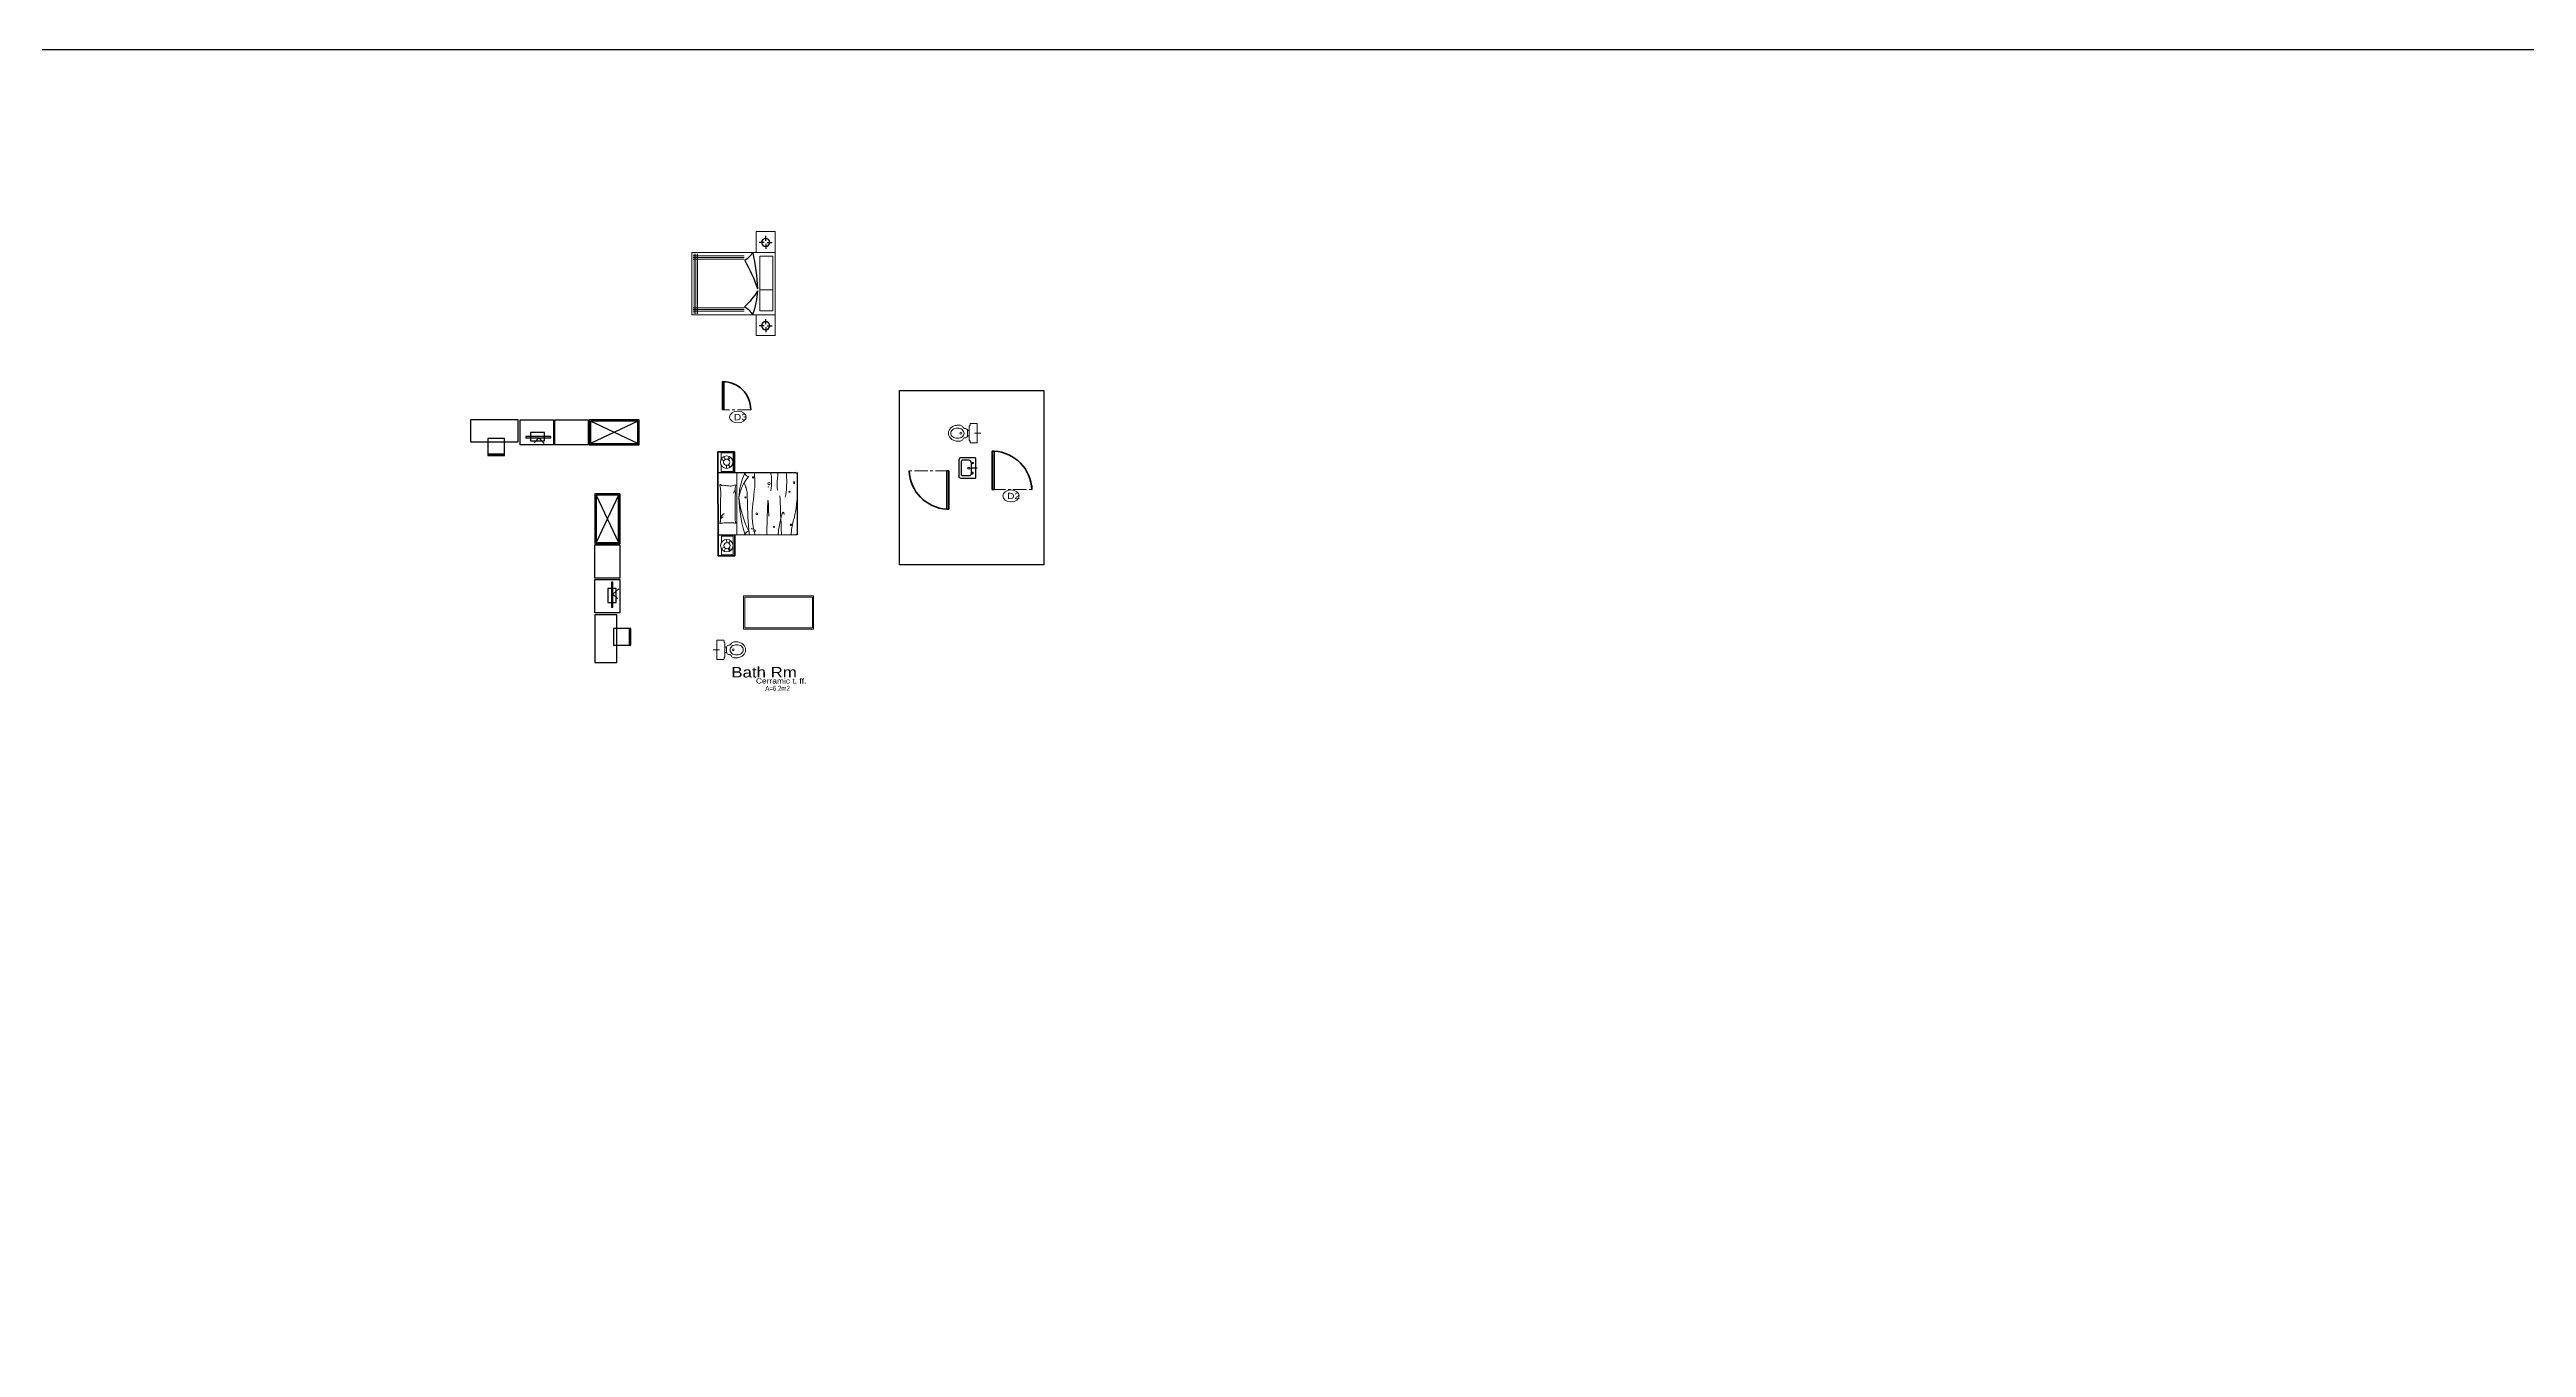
# Model space of a CAD drawing. Extents: x 250879 to 348495, y -51522 to -9360.
# Drawn here: x 285881 to 291834, y -19500 to -16380 of the extents above; entities that cross this region are included whole.
import ezdxf

# ---------------------------------------------------------------- set-up
doc = ezdxf.new("R2010")
doc.units = 0
doc.linetypes.add('CENTER', pattern=[50.8, 31.75, -6.35, 6.35, -6.35])
doc.layers.get('0').update_dxf_attribs({"linetype": 'CONTINUOUS'})
for name, color, linetype, lineweight in [('A-Axis', 1, 'CENTER', 9), ('A-Door', 5, 'CONTINUOUS', 15), ('A-text finishing', 6, 'CONTINUOUS', 13), ('A-text function', 30, 'CONTINUOUS', 20), ('FURN', 126, 'CONTINUOUS', 9), ('SECTION-ar', 131, 'CONTINUOUS', 40), ('TEX', 213, 'CONTINUOUS', 20)]:
    doc.layers.add(name, color=color, linetype=linetype, lineweight=lineweight)
for name, color, linetype in [('elevat', 4, 'CONTINUOUS'), ('FURNITURE', 4, 'CONTINUOUS'), ('Layer3', 50, 'CONTINUOUS'), ('menchuang', 2, 'CONTINUOUS'), ('TEXT', 3, 'CONTINUOUS'), ('WALL', 7, 'CONTINUOUS')]:
    doc.layers.add(name, color=color, linetype=linetype)
doc.styles.add('ARIAL', font='BOD_CR.TTF', dxfattribs={"width": 1.2})
doc.styles.get("Standard").update_dxf_attribs({"font": 'sanss___.ttf', "height": 15})

# ---------------------------------------------------------------- blocks, each defined once
blk = doc.blocks.new('TOILET')
for p, q in [((-0.225, 0), (0.225, 0)), ((0, 0.092), (0, -0.063)), ((-0.235, -0.01), (-0.235, -0.15)), ((-0.215, -0.17), (-0.185, -0.17)), ((-0.19, -0.411), (-0.192, -0.446)), ((-0.18, -0.175), (-0.18, -0.18)), ((-0.17, -0.19), (0.17, -0.19)), ((-0.11, -0.28), (-0.11, -0.284)), ((-0.065, -0.19), (-0.065, -0.23)), ((-0.06, -0.23), (0.06, -0.23)), ((0.065, -0.19), (0.065, -0.23)), ((0.11, -0.28), (0.11, -0.284)), ((0.18, -0.175), (0.18, -0.18)), ((0.185, -0.17), (0.215, -0.17)), ((0.19, -0.411), (0.192, -0.446)), ((0.235, -0.01), (0.235, -0.15))]:
    blk.add_line(p, q)
for points in [[(-0.192, -0.446, 0.013212), (-0.193, -0.46, 0.083653), (-0.177, -0.55, 0.091059), (-0.136, -0.623, 0.103953), (-0.072, -0.673, 0.115359), (0, -0.69, 0.115359)], [(0, -0.69, 0.115359), (0.072, -0.673, 0.103953), (0.136, -0.623, 0.091059), (0.177, -0.55, 0.083653), (0.193, -0.46, 0.013212), (0.192, -0.446, 0.091059)]]:
    blk.add_lwpolyline(points, format="xyb")
blk.add_lwpolyline([(0, -0.314, 0.12494), (-0.045, -0.326, 0.105803), (-0.086, -0.361, 0.08665), (-0.112, -0.411, 0.076707), (-0.122, -0.474, 0.076707), (-0.112, -0.537, 0.08665), (-0.086, -0.587, 0.105803), (-0.045, -0.622, 0.12494), (0, -0.634, 0.12494), (0.045, -0.622, 0.105803), (0.086, -0.587, 0.08665), (0.112, -0.537, 0.076707), (0.122, -0.474, 0.076707), (0.112, -0.411, 0.08665), (0.086, -0.361, 0.105803), (0.045, -0.326, 0.12494)], format="xyb", close=True)
blk.add_circle((0, -0.39), 0.0246)
for centre, radius, start, end in [((-0.225, -0.01), 0.01, 90, 180), ((-0.215, -0.15), 0.02, 180, 270), ((-0.12, -0.411), 0.07, 115.37693, 180), ((-0.185, -0.175), 0.005, 0, 90), ((-0.17, -0.18), 0.01, 180, 270), ((-0.18, -0.284), 0.07, 295.37693, 353.5888), ((-0.06, -0.28), 0.05, 90, 180), ((0.06, -0.28), 0.05, 0, 90), ((0.18, -0.284), 0.07, 180, 244.62307), ((0.12, -0.411), 0.07, 0, 64.62307), ((0.17, -0.18), 0.01, 270, 0), ((0.185, -0.175), 0.005, 90, 180), ((0.215, -0.15), 0.02, 270, 0), ((0.225, -0.01), 0.01, 0, 90)]:
    blk.add_arc(centre, radius, start, end)
blk = doc.blocks.new('hg')
at = {"layer": 'elevat'}
for p, q in [((91177.4, 75499.1), (91177.4, 75466.1)), ((91226.3, 75500.1), (91178.4, 75500.1)), ((91202.3, 75504.4), (91202.3, 75489.2)), ((91227.3, 75499.1), (91227.3, 75466.1)), ((91183.4, 75484.1), (91183.4, 75469.1)), ((91221.3, 75460.1), (91183.4, 75460.1)), ((91218.3, 75466.1), (91186.4, 75466.1)), ((91215.3, 75490.1), (91189.4, 75490.1)), ((91221.3, 75484.1), (91221.3, 75469.1))]:
    blk.add_line(p, q, dxfattribs=at)
for centre, major_axis, start_param, end_param in [((91178.4, 75499.1), (0.707, 0.707), 0.785398, 2.356194), ((91190.4, 75493.1), (-1.16, -1.16), 3.141593, 9.424778), ((91183.4, 75466.1), (4.24, 4.24), 2.356194, 3.926991), ((91189.4, 75484.1), (-4.24, 4.24), -0.785398, 0.785398), ((91186.4, 75469.1), (2.12, 2.12), 2.356194, 3.926991)]:
    blk.add_ellipse(centre, major_axis=major_axis, ratio=1, start_param=start_param, end_param=end_param, dxfattribs=at)
at = {"layer": 'elevat', "extrusion": (0, 0, -1)}
for centre, major_axis, start_param, end_param in [((91214.3, 75493.1), (-1.16, -1.16), 4.712389, 10.995574), ((91226.3, 75499.1), (-0.707, 0.707), 0.785398, 2.356194), ((91202.3, 75484.5), (-1.65, -1.65), 4.712389, 10.995574), ((91215.3, 75484.1), (4.24, 4.24), -0.785398, 0.785398), ((91218.3, 75469.1), (-2.12, 2.12), 2.356194, 3.926991), ((91221.3, 75466.1), (-4.24, 4.24), 2.356194, 3.926991)]:
    blk.add_ellipse(centre, major_axis=major_axis, ratio=1, start_param=start_param, end_param=end_param, dxfattribs=at)
blk = doc.blocks.new('D95')
at = {"layer": 'A-Axis'}
blk.add_line((307625.7, -30977), (307530.7, -30977), dxfattribs=at)
at = {"layer": 'SECTION-ar', "ltscale": 20}
blk.add_lwpolyline([(307625.7, -30977), (307620.7, -30977), (307620.7, -30884.9), (307625.7, -30884.9)], close=True, dxfattribs=at)
blk.add_arc((307625.6, -30979.7), 95, 92.97547, 178.34595, dxfattribs=at)
blk = doc.blocks.new('BED2')
at = {"color": 8, "ltscale": 0.5}
for p, q in [((9386798, -8912033), (9386798, -8912315)), ((9387248, -8912033, -72), (9386798, -8912033)), ((9386798, -8912315), (9386940, -8912315, -23)), ((9386951, -8912158, -26), (9386882, -8912128, -52)), ((9386952, -8912220, -25), (9386885, -8912253, -49)), ((9386961, -8912141, -26), (9386903, -8912094, -53)), ((9386984, -8912253, -26), (9386948, -8912319, -52)), ((9387080, -8912143, -26), (9387141, -8912099, -52)), ((9387095, -8912191, -27), (9387170, -8912194, -54)), ((9387099, -8912315, -48), (9387248, -8912315, -72)), ((9387248, -8912315, -72), (9387248, -8912033, -72)), ((9388773, -8911946, -72), (9387273, -8911946, -72)), ((9388799, -8912033, -72), (9389248, -8912033)), ((9388799, -8912315, -72), (9388799, -8912033, -72)), ((9388947, -8912315, -48), (9388799, -8912315, -72)), ((9388951, -8912191, -27), (9388876, -8912194, -54)), ((9388966, -8912143, -26), (9388905, -8912099, -52)), ((9389062, -8912253, -26), (9389098, -8912319, -52)), ((9389085, -8912141, -26), (9389143, -8912094, -53)), ((9389094, -8912220, -25), (9389161, -8912253, -49)), ((9389095, -8912158, -26), (9389164, -8912128, -52)), ((9389248, -8912315), (9389106, -8912315, -23)), ((9389248, -8912033), (9389248, -8912315))]:
    blk.add_line(p, q, dxfattribs=at)
for points in [[(9388468, -8912311, 0.263368), (9388496, -8912330, 0.494818), (9388487, -8912348, 0.049225), (9388469, -8912350, 0.036831), (9388446, -8912348, 0.031893), (9388408, -8912340, -0.035782), (9388374, -8912333, -0.032941), (9388284, -8912327, -0.026564), (9388173, -8912333, -0.00201), (9387835, -8912339, 0.033397), (9387815, -8912341, 0.03204), (9387778, -8912340, -0.018442), (9387714, -8912337, -0.010837), (9387649, -8912338, -0.014624), (9387601, -8912341, -0.111249), (9387579, -8912348, 0.153708), (9387562, -8912352, 0.076444), (9387554, -8912351, 0.215512), (9387552, -8912348, 0.585858), (9387555, -8912345, -0.363489), (9387560, -8912343, -0.191716), (9387560, -8912331, 0.129675), (9387558, -8912315, 0.01735), (9387561, -8912298, -0.019326), (9387564, -8912283, -0.018818), (9387570, -8912214, -0.021828), (9387571, -8912155, -0.006204), (9387570, -8912121, -0.001963), (9387564, -8912014, -0.028341), (9387559, -8911978, 0.117014), (9387560, -8911969, 0.36606), (9387561, -8911968, 0.03973), (9387575, -8911971, 0.048309), (9387589, -8911977, -0.062981), (9387599, -8911981, -0.04058), (9387623, -8911984, -0.014345), (9387689, -8911986, -0.005484), (9387815, -8911986, -0.001737), (9388211, -8911983, -0.008762), (9388254, -8911980, 0.008153), (9388299, -8911977, 0.06251), (9388356, -8911981, -0.078669), (9388402, -8911983, -0.047825), (9388424, -8911979, 0.034494), (9388455, -8911971, 0.023571), (9388481, -8911968, 0.510228), (9388481, -8911969), (9388474, -8911999), (9388453, -8912082, -0.073041), (9388451, -8912102, -0.023305), (9388457, -8912163, -0.018299), (9388461, -8912186, 0.01097), (9388468, -8912224, 0.042281), (9388471, -8912258, 0.027201), (9388468, -8912311)], [(9387612, -8912343, -0.088153), (9387647, -8912339, -0.088153), (9387678, -8912324, -0.077547), (9387700, -8912302, -0.077547), (9387714, -8912275)], [(9387694, -8912337, -0.027842), (9387718, -8912327, -0.048685), (9387731, -8912318, -0.023666), (9387759, -8912294, -0.031223), (9387778, -8912273, -0.046801), (9387783, -8912266, -0.023191), (9387791, -8912249)], [(9388378, -8911984, -0.009729), (9388351, -8911993, -0.009729), (9388324, -8912003, -0.007971), (9388302, -8912012, -0.007971), (9388281, -8912022)]]:
    blk.add_lwpolyline(points, format="xyb", dxfattribs=at)
for centre, radius in [((9387516, -8910645, -72), 17.4), ((9388531, -8910568, -72), 19.8), ((9387467, -8911052, -72), 12.3), ((9388311, -8910678, -72), 12.3), ((9388510, -8911169, -72), 27.5), ((9387374, -8911519, -72), 22), ((9387423, -8911585, -72), 5.5), ((9387786, -8911464, -72), 23.3), ((9388179, -8911738, -72), 11), ((9388658, -8911552, -72), 15.5), ((9387020, -8912187), 150), ((9387020, -8912187), 75), ((9389026, -8912187), 150), ((9389026, -8912187), 75)]:
    blk.add_circle(centre, radius, dxfattribs=at)
for centre, radius, start, end in [((9388421, -8911183, -72), 9.61, 290.50017, 320.5677), ((9388427, -8911190, -72), 7.34, 77.39443, 98.1597), ((9388421, -8911183, -72), 9.78, 320.5677, 353.14667), ((9388429, -8911184, -72), 1.71, 353.14667, 77.39443), ((9387271, -8911650, -72), 96.4, 271.06312, 355.51319), ((9388279, -8908488, -72), 3410, 252.84929, 268.22606), ((9388420, -8909586, -72), 2323, 243.06532, 263.9036), ((9387998, -8910872, -72), 1040, 279.68518, 310.88956), ((9388098, -8910323, -72), 1575, 272.71362, 295.35887), ((9388775, -8911650, -72), 96.4, 184.48681, 268.93688)]:
    blk.add_arc(centre, radius, start, end, dxfattribs=at)
for points, knots in [([(9388142, -8910496, -72), (9387764, -8910533, -72), (9387582, -8910610, -72), (9387386, -8910634, -72), (9387273, -8910642, -72)], [157.747696, 157.747696, 157.747696, 157.747696, 413.753944, 750.814988, 750.814988, 750.814988, 750.814988]), ([(9387765, -8910804, -72), (9387912, -8910835, -72), (9387570, -8910916, -72), (9387372, -8910945, -72), (9387273, -8910955, -72)], [774.465093, 774.465093, 774.465093, 774.465093, 1074.107403, 1372.489287, 1372.489287, 1372.489287, 1372.489287]), ([(9387273, -8910873, -72), (9387395, -8910879, -72), (9387675, -8910887, -72), (9388187, -8910908, -72), (9388212, -8910911, -72)], [75.578592, 75.578592, 75.578592, 75.578592, 441.21899, 491.654309, 491.654309, 491.654309, 491.654309]), ([(9387727, -8911180, -72), (9388262, -8911190, -72), (9387718, -8911221, -72), (9387395, -8911225, -72), (9387273, -8911221, -72)], [947.164158, 947.164158, 947.164158, 947.164158, 1093.191313, 1458.4862, 1458.4862, 1458.4862, 1458.4862]), ([(9388773, -8910756, -72), (9388691, -8910749, -72), (9388513, -8910737, -72), (9388327, -8910754, -72), (9388187, -8910780, -72), (9388178, -8910781, -72)], [144.129182, 144.129182, 144.129182, 144.129182, 391.452437, 679.337373, 697.083385, 697.083385, 697.083385, 697.083385]), ([(9388773, -8911130, -72), (9388704, -8911116, -72), (9388560, -8911098, -72), (9388417, -8911114, -72), (9388338, -8911127, -72)], [246.514437, 246.514437, 246.514437, 246.514437, 458.45686, 682.766164, 682.766164, 682.766164, 682.766164]), ([(9388347, -8910968, -72), (9388381, -8910971, -72), (9388523, -8910981, -72), (9388665, -8910965, -72), (9388773, -8910947, -72)], [855.360636, 855.360636, 855.360636, 855.360636, 957.667109, 1284.435802, 1284.435802, 1284.435802, 1284.435802]), ([(9388773, -8911529, -72), (9388716, -8911518, -72), (9388487, -8911484, -72), (9387784, -8911618, -72), (9387442, -8911553, -72), (9387273, -8911511, -72)], [145.832036, 145.832036, 145.832036, 145.832036, 318.270001, 844.897828, 1358.29161, 1358.29161, 1358.29161, 1358.29161]), ([(9388527, -8911767, -72), (9388485, -8911749, -72), (9388299, -8911680, -72), (9388267, -8911707, -72), (9387393, -8911665, -72), (9387273, -8911644, -72)], [150.112665, 150.112665, 150.112665, 150.112665, 285.958201, 749.117788, 1116.216519, 1116.216519, 1116.216519, 1116.216519])]:
    blk.add_open_spline(points, degree=3, knots=knots, dxfattribs=at)
at = {"layer": 'menchuang', "ltscale": 2}
for p, q in [((9387273, -8910531, -72), (9387273, -8912396, -72)), ((9388738, -8910496, -72), (9387308, -8910496, -72)), ((9388773, -8910531, -72), (9388773, -8912396, -72)), ((9386773, -8911996), (9386773, -8912396)), ((9387273, -8911996, -72), (9386773, -8911996)), ((9386773, -8911996), (9386773, -8912396)), ((9386773, -8912396), (9387273, -8912396, -72)), ((9387273, -8911996, -72), (9387273, -8912396, -72)), ((9388773, -8912396, -72), (9387273, -8912396, -72)), ((9388773, -8911996, -72), (9389273, -8911996)), ((9388773, -8911996, -72), (9388773, -8912396, -72)), ((9389273, -8912396), (9388773, -8912396, -72)), ((9389273, -8911996), (9389273, -8912396)), ((9389273, -8911996), (9389273, -8912396))]:
    blk.add_line(p, q, dxfattribs=at)
for points in [[(9387273, -8912396), (9388773, -8912396), (9388773, -8910496), (9387273, -8910496)], [(9386773, -8911996), (9387273, -8911996), (9387273, -8912396), (9386773, -8912396)], [(9389273, -8911996), (9388773, -8911996), (9388773, -8912396), (9389273, -8912396)]]:
    blk.add_lwpolyline(points, close=True, dxfattribs=at)
for centre, start, end in [((9387308, -8910531, -72), 90, 180), ((9388738, -8910531, -72), 0, 90)]:
    blk.add_arc(centre, 35, start, end, dxfattribs=at)
blk = doc.blocks.new('D70')
at = {"layer": 'A-Axis'}
blk.add_line((307725.1, -30884.8), (307725.1, -30817.1), dxfattribs=at)
at = {"layer": 'A-Door'}
for p, q in [((307725.1, -30817.1), (307725.1, -30820.5)), ((307792.7, -30817.1), (307792.7, -30820.5))]:
    blk.add_line(p, q, dxfattribs=at)
at = {"layer": 'SECTION-ar', "ltscale": 20}
for p, q in [((307725.1, -30817.1), (307792.7, -30817.1)), ((307792.7, -30820.5), (307725.1, -30820.5))]:
    blk.add_line(p, q, dxfattribs=at)
at = {"layer": 'SECTION-ar', "ltscale": 20, "extrusion": (0, 0, -1)}
blk.add_ellipse((307725.1, -30817.1), major_axis=(-47.9, 47.9), ratio=1, start_param=2.356194, end_param=3.926991, dxfattribs=at)
blk = doc.blocks.new('BED90')
at = {"color": 1}
for p, q in [((-76126, -175776.5), (-76137.8, -175776.5)), ((-76122.2, -175772.7), (-76122.2, -175760.9)), ((-76122.2, -175780.2), (-76122.2, -175792)), ((-76118.5, -175776.5), (-76106.7, -175776.5)), ((-76126, -175976.8), (-76137.8, -175976.8)), ((-76122.2, -175973.1), (-76122.2, -175961.3)), ((-76122.2, -175980.6), (-76122.2, -175992.4)), ((-76118.5, -175976.8), (-76106.7, -175976.8))]:
    blk.add_line(p, q, dxfattribs=at)
at = {"color": 1, "extrusion": (0, 0, -1)}
for centre in [(-76122.2, -175776.5), (-76122.2, -175976.8)]:
    blk.add_ellipse(centre, major_axis=(6.89, 6.89), ratio=1, start_param=3.141593, end_param=9.424778, dxfattribs=at)
at = {"layer": 'FURN'}
for p, q in [((-76299.7, -175800.5), (-76099.7, -175800.5)), ((-76299.7, -175950.5), (-76299.7, -175800.5)), ((-76293.7, -175947.8), (-76293.7, -175803.7)), ((-76289.7, -175947.8), (-76289.7, -175803.7)), ((-76285.7, -175947.8), (-76285.7, -175803.7)), ((-76144.7, -175750.5), (-76099.7, -175750.5)), ((-76144.7, -175800.5), (-76144.7, -175750.5)), ((-76099.7, -175800.5), (-76144.7, -175800.5)), ((-76099.7, -175750.5), (-76099.7, -175800.5)), ((-76099.7, -175800.5), (-76099.7, -175950.5)), ((-76173.8, -175809), (-76296.7, -175809)), ((-76173.8, -175813), (-76296.7, -175813)), ((-76173.8, -175817), (-76296.7, -175817)), ((-76136.4, -175809.8), (-76105.3, -175809.8)), ((-76136.4, -175890.6), (-76136.4, -175809.8)), ((-76105.3, -175809.8), (-76105.3, -175890.6)), ((-76136.4, -175890.2), (-76105.3, -175890.2)), ((-76136.4, -175940.9), (-76136.4, -175890.2)), ((-76105.3, -175890.6), (-76136.4, -175890.6)), ((-76105.3, -175890.2), (-76105.3, -175940.9)), ((-76099.7, -175950.5), (-76299.7, -175950.5)), ((-76173.8, -175934.1), (-76296.7, -175934.1)), ((-76173.8, -175938.1), (-76296.7, -175938.1)), ((-76173.8, -175942.1), (-76296.7, -175942.1)), ((-76144.7, -175950.6), (-76144.7, -176000.6)), ((-76099.7, -175950.6), (-76144.7, -175950.6)), ((-76105.3, -175940.9), (-76136.4, -175940.9)), ((-76099.7, -176000.6), (-76099.7, -175950.6)), ((-76144.7, -176000.6), (-76099.7, -176000.6))]:
    blk.add_line(p, q, dxfattribs=at)
at = {"layer": 'Layer3', "color": 1, "linetype": 'Continuous', "extrusion": (0, 0, -1)}
for centre, major_axis, ratio, start_param, end_param in [((-76202.9, -175770.6), (40.9, 40.9), 1, 1.329085, 1.807955), ((-76648.7, -175909.3), (-358.6, 358.6), 1, 2.139925, 2.31453), ((-76498.8, -176007.7), (-266.1, 266.1), 1, 1.833807, 2.033087), ((-76449.4, -175677.7), (-293.5, 235.5), 0.655482, 3.041952, 3.241233), ((-76643.4, -175824), (-497.5, 98.1), 0.665001, 3.05429, 3.228895), ((-76202.9, -175980.5), (-40.9, 40.9), 1, 1.333638, 1.812508)]:
    blk.add_ellipse(centre, major_axis=major_axis, ratio=ratio, start_param=start_param, end_param=end_param, dxfattribs=at)

msp = doc.modelspace()

# ---------------------------------------------------------------- linework, layer by layer
at = {"layer": 'FURN', "extrusion": (0, 0, -1)}
for centre in [(287535.2355, -17263.54562), (288191.79471, -17453.23074)]:
    msp.add_ellipse(centre, major_axis=(-19.68597, 0), ratio=0.7243809066, dxfattribs=at)
at = {"layer": 'FURNITURE', "ltscale": 2}
for p, q in [((287295.27175, -17273.30248), (287181.26501, -17327.30248)), ((287295.27175, -17327.30248), (287181.26501, -17273.30248)), ((287298.27175, -17330.30248), (287178.26501, -17330.30248)), ((287194.75827, -17451.17565), (287248.75827, -17565.18239)), ((287248.75827, -17451.17565), (287194.75827, -17565.18239)), ((287251.75827, -17448.17565), (287251.75827, -17568.18239))]:
    msp.add_line(p, q, dxfattribs=at)
for points in [[(287007.52574, -17323.146), (287007.52574, -17270.30248), (286892.50004, -17270.30248), (286892.50004, -17323.146)], [(286974.15633, -17353.23688), (286974.15633, -17315.16328), (286934.3554, -17315.16328), (286934.3554, -17353.23688)], [(287091.95973, -17270.30248), (287091.95973, -17330.30248), (287011.96745, -17330.30248), (287011.96745, -17270.30248)], [(287085.47262, -17313.36535), (287085.47262, -17309.99777), (287025.97732, -17309.99777), (287025.97732, -17313.36535)], [(287070.4014, -17321.09979), (287070.4014, -17301.00718), (287037.08986, -17301.00718), (287037.08986, -17321.09979)], [(287175.27721, -17270.30248), (287175.27721, -17330.30248), (287095.28493, -17330.30248), (287095.28493, -17270.30248)], [(287298.27175, -17330.30248), (287298.27175, -17270.30248), (287178.26501, -17270.30248), (287178.26501, -17330.30248)], [(287295.27175, -17327.30248), (287295.27175, -17273.30248), (287181.26501, -17273.30248), (287181.26501, -17327.30248)], [(286974.15633, -17356.33543), (286974.15633, -17353.23688), (286934.3554, -17353.23688), (286934.3554, -17356.33543)], [(287251.75827, -17448.17565), (287191.75827, -17448.17565), (287191.75827, -17568.18239), (287251.75827, -17568.18239)], [(287248.75827, -17451.17565), (287194.75827, -17451.17565), (287194.75827, -17565.18239), (287248.75827, -17565.18239)], [(287191.75827, -17571.17019), (287251.75827, -17571.17019), (287251.75827, -17651.16247), (287191.75827, -17651.16247)], [(287191.75827, -17654.48767), (287251.75827, -17654.48767), (287251.75827, -17734.47995), (287191.75827, -17734.47995)], [(287242.55558, -17676.046), (287222.46297, -17676.046), (287222.46297, -17709.35754), (287242.55558, -17709.35754)], [(287234.82115, -17660.97478), (287231.45357, -17660.97478), (287231.45357, -17720.47008), (287234.82115, -17720.47008)], [(287244.60179, -17738.92166), (287191.75827, -17738.92166), (287191.75827, -17853.94736), (287244.60179, -17853.94736)], [(287274.69267, -17772.29107), (287236.61908, -17772.29107), (287236.61908, -17812.092), (287274.69267, -17812.092)], [(287277.79123, -17772.29107), (287274.69267, -17772.29107), (287274.69267, -17812.092), (287277.79123, -17812.092)]]:
    msp.add_lwpolyline(points, close=True, dxfattribs=at)
for points in [[(287070.02453, -17327.49103), (287057.13906, -17313.36535), (287045.42466, -17325.40722)], [(287248.94683, -17676.42287), (287234.82115, -17689.30834), (287246.86301, -17701.02274)]]:
    msp.add_lwpolyline(points, dxfattribs=at)
at = {"layer": 'TEX'}
for points in [[(287717.36386, -17773.42506), (287717.36386, -17693.42506), (287548.91923, -17693.42506), (287548.91923, -17773.42506)], [(287714.36386, -17770.42506), (287714.36386, -17696.42506), (287551.91923, -17696.42506), (287551.91923, -17770.42506)]]:
    msp.add_lwpolyline(points, close=True, dxfattribs=at)
at = {"layer": 'WALL', "linetype": 'Continuous'}
for p, q in [((288042.43521, -17392.90206), (288042.43521, -17407.90206)), ((288146.59766, -17427.88768), (288146.59766, -17437.88768)), ((288241.59766, -17427.88768), (288241.59766, -17437.88768))]:
    msp.add_line(p, q, dxfattribs=at)
for points in [[(260472.89313, -16380.03703), (311150.81778, -16380.03703), (311150.81778, -31242.63333), (260472.89313, -31242.63333)], [(287923.79165, -17199.40049), (288270.83426, -17199.40049), (288270.83426, -17619.02531), (287923.79165, -17619.02531)]]:
    msp.add_lwpolyline(points, close=True, dxfattribs=at)

# ---------------------------------------------------------------- block references
at = {"color": 1}
msp.add_blockref('BED90', (363724.41239, 158932.71262), dxfattribs=at)
at = {"layer": 'A-text function', "xscale": -0.09999999996436053, "yscale": 0.09999999997671694, "zscale": 0.0999999999999997, "rotation": 270.1827483577688}
msp.add_blockref('BED2', (1181717.19254, -953427.40933, 7.18405), dxfattribs=at)
at = {"layer": 'FURN', "yscale": 100, "zscale": 100}
for p, xscale, rotation in [((288110.46153, -17302.45361), -100, 270), ((287485.10284, -17823.23334), 100, 90)]:
    msp.add_blockref('TOILET', p, dxfattribs=dict(at, xscale=xscale, rotation=rotation))
at = {"layer": 'FURN', "xscale": -1, "rotation": 270}
msp.add_blockref('hg', (212606.34205, -108588.6382), dxfattribs=at)
at = {"layer": 'WALL', "linetype": 'Continuous', "rotation": 90}
msp.add_blockref('D70', (256681.45759, -324971.19016), dxfattribs=at)
at = {"layer": 'WALL', "linetype": 'Continuous', "xscale": -1}
msp.add_blockref('D95', (595772.30918, 13539.09503), dxfattribs=at)
at = {"layer": 'WALL', "linetype": 'Continuous', "xscale": -1, "rotation": 180}
msp.add_blockref('D95', (-19583.27631, -48369.88477), dxfattribs=at)

# ---------------------------------------------------------------- texts
at = {"layer": 'A-text finishing', "style": 'ARIAL', "width": 1.2}
for s, p in [('D3', (287526.00458, -17271.2239)), ('D2', (288182.50884, -17460.90902))]:
    msp.add_text(s, height=15.12, dxfattribs=at).set_placement(p)
msp.add_text('Cerramic t. ff.', height=12.6, rotation=359.96715796, dxfattribs=at).set_placement((287578.70912, -17904.23335))
at = {"layer": 'A-text function', "insert": (287676.99588, -17890.09587), "char_height": 25.2, "width": 707.8848, "attachment_point": 9, "rotation": 359.96715796, "style": 'ARIAL'}
msp.add_mtext('Bath Rm', dxfattribs=at)
at = {"layer": 'TEXT', "width": 0.7}
msp.add_text('A=6.2m2', height=12, rotation=0.126945454, dxfattribs=at).set_placement((287601.33043, -17921.86692))

doc.saveas('drawing.dxf')
